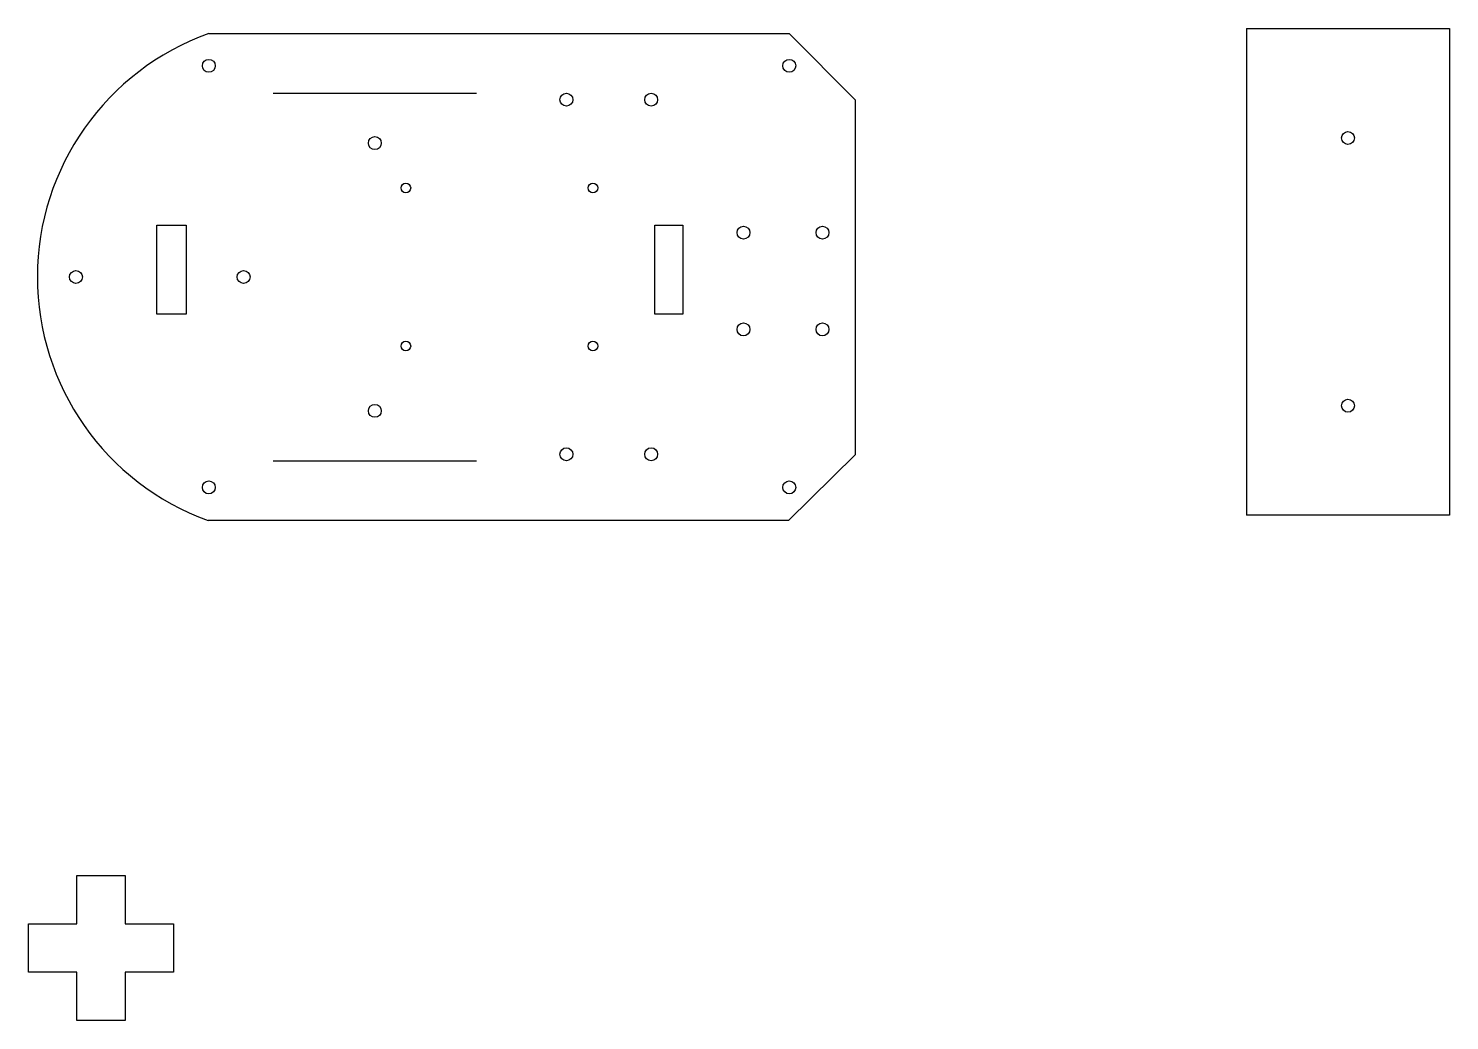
# Model space of a CAD drawing. Header units: millimetres. Extents: x 318 to 759, y 838 to 1146.
import ezdxf

# ---------------------------------------------------------------- set-up
doc = ezdxf.new("R2010")
doc.units = ezdxf.units.MM

msp = doc.modelspace()

# ---------------------------------------------------------------- linework, layer by layer
for p, q in [((695.57, 1146.04), (695.57, 995.11)), ((695.57, 1146.04), (758.57, 1146.04)), ((758.57, 1146.04), (758.57, 995.11)), ((373.8, 1144.46), (553.8, 1144.46)), ((373.8, 1144.46), (393.8, 1144.46)), ((393.8, 1144.46), (456.8, 1144.46)), ((553.8, 1144.46), (574.23, 1123.87)), ((393.8, 1125.96), (456.8, 1125.96)), ((574.23, 1123.87), (574.23, 1013.87)), ((574.23, 1068.87), (574.23, 1053.87)), ((574.23, 1013.87), (553.56, 993.53)), ((393.8, 1012.03), (456.8, 1012.03)), ((553.56, 993.53), (373.56, 993.53)), ((758.57, 995.11), (695.57, 995.11)), ((332.87, 868.47), (332.87, 883.47)), ((332.87, 883.47), (347.87, 883.47)), ((347.87, 883.47), (347.87, 868.47)), ((317.87, 868.47), (332.87, 868.47)), ((317.87, 853.47), (317.87, 868.47)), ((347.87, 868.47), (362.87, 868.47)), ((362.87, 868.47), (362.87, 853.47)), ((332.87, 853.47), (317.87, 853.47)), ((332.87, 838.47), (332.87, 853.47)), ((362.87, 853.47), (347.87, 853.47)), ((347.87, 853.47), (347.87, 838.47)), ((347.87, 838.47), (332.87, 838.47))]:
    msp.add_line(p, q)
for points in [[(357.69, 1085.08), (366.75, 1085.08), (366.75, 1057.51), (357.69, 1057.51)], [(512.07, 1085.08), (520.84, 1085.08), (520.84, 1057.51), (512.07, 1057.51)]]:
    msp.add_lwpolyline(points, close=True)
for centre, radius in [((373.8, 1134.46), 2), ((553.8, 1134.46), 2), ((484.7, 1123.96), 2), ((510.98, 1123.96), 2), ((425.3, 1110.49), 2), ((727.07, 1112.08), 2), ((434.91, 1096.58), 1.5), ((492.91, 1096.58), 1.5), ((539.6, 1082.73), 2), ((564.1, 1082.73), 2), ((332.59, 1068.99), 2), ((384.59, 1068.99), 2), ((539.6, 1052.73), 2), ((564.1, 1052.73), 2), ((434.91, 1047.58), 1.5), ((492.91, 1047.58), 1.5), ((425.3, 1027.49), 2), ((727.07, 1029.08), 2), ((484.7, 1014.03), 2), ((510.98, 1014.03), 2), ((373.8, 1003.76), 2), ((553.8, 1003.76), 2)]:
    msp.add_circle(centre, radius)
msp.add_arc((400.85, 1068.95), 80.21, 109.709, 250.1094)

doc.saveas('drawing.dxf')
